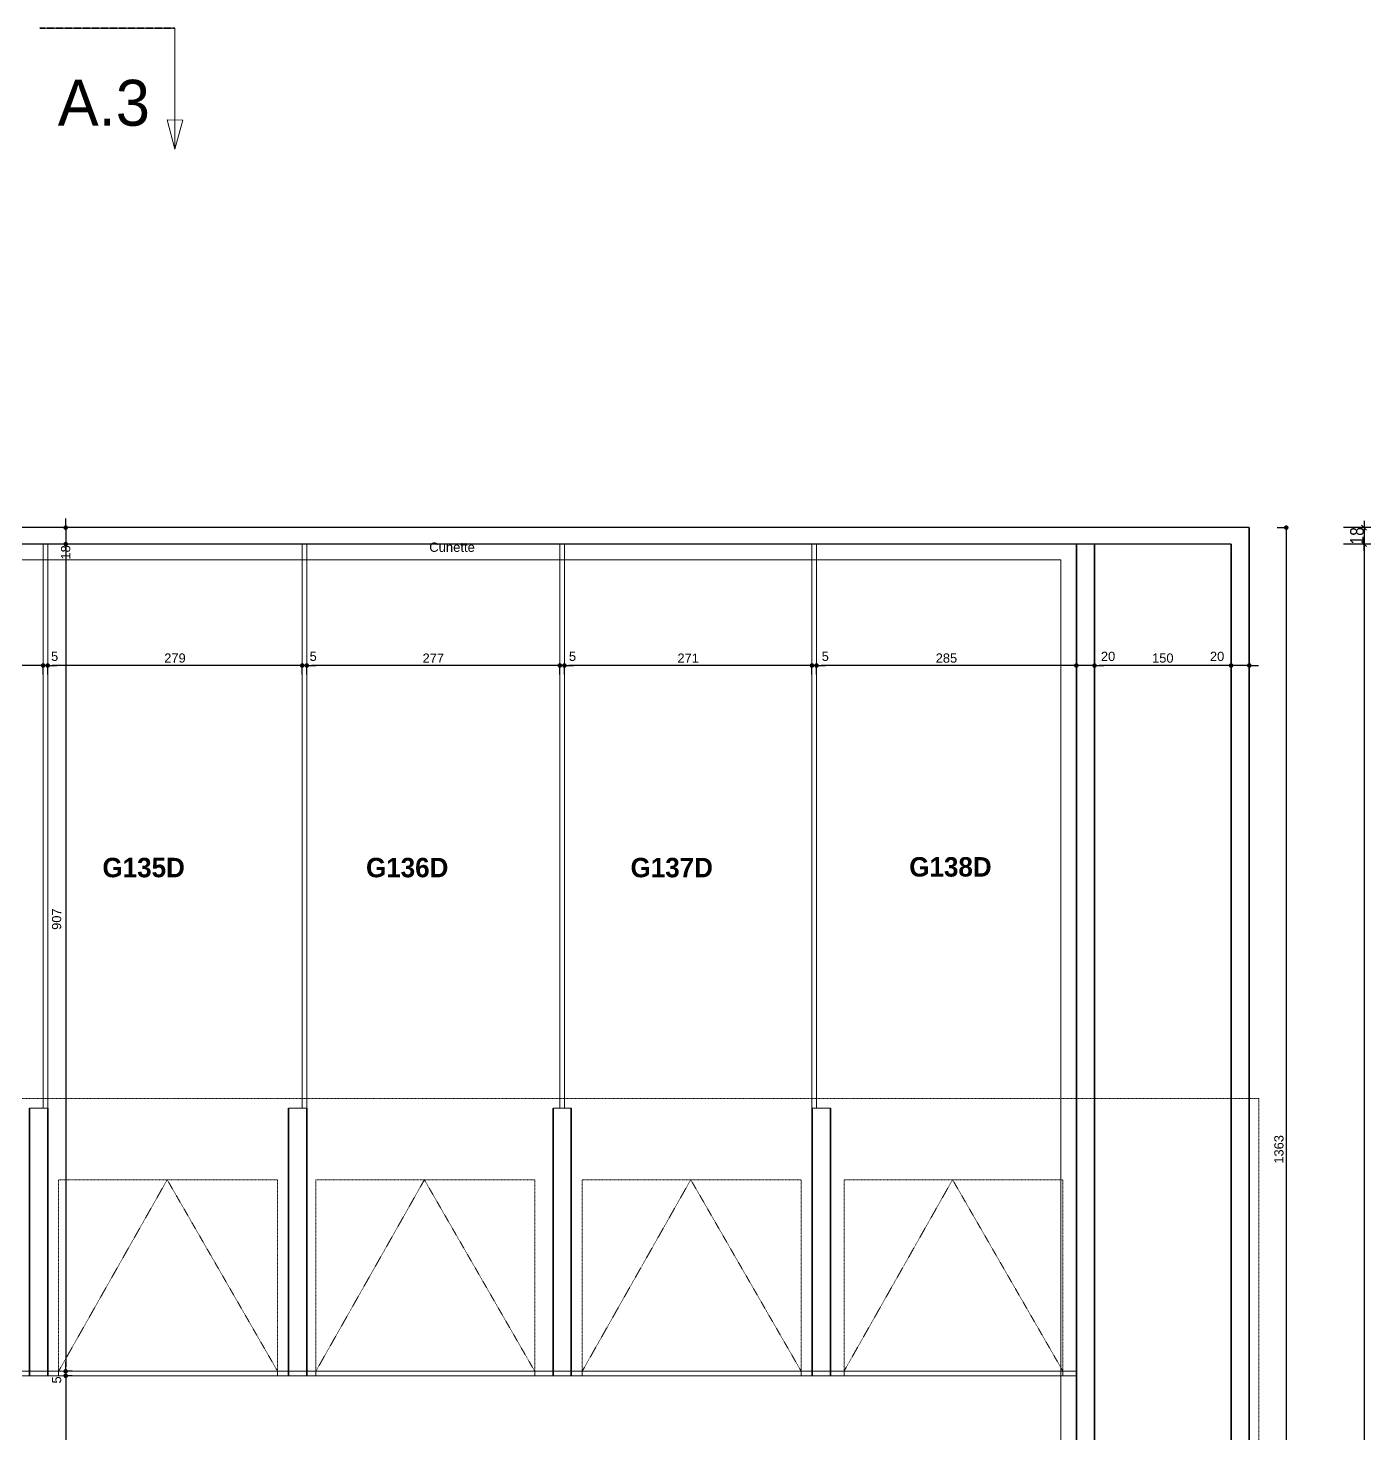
# Model space of a CAD drawing. Header units: centimetres. Extents: x 16433 to 114398, y -50094 to -12305.
# Drawn here: x 33146 to 34618, y -31991 to -30450 of the extents above; entities that cross this region are included whole.
import ezdxf

# ---------------------------------------------------------------- set-up
doc = ezdxf.new("R2010")
doc.units = ezdxf.units.CM
doc.header["$LTSCALE"] = 0.5
doc.linetypes.add('Style de ligne -1', pattern=[0.41664, 0.20828, -0.20836])
doc.linetypes.add('Style de ligne -6', pattern=[1.04164, 0.625, -0.20828, 0.06943, -0.13893])
doc.layers.get('0').update_dxf_attribs({"linetype": 'CONTINUOUS'})
doc.layers.get('DEFPOINTS').update_dxf_attribs({"linetype": 'CONTINUOUS'})
for name, color, linetype in [('01_cote_gen', 4, 'CONTINUOUS'), ('3-BAT C-Niveau -2', 7, 'CONTINUOUS'), ('AA_COTES', 2, 'CONTINUOUS')]:
    doc.layers.add(name, color=color, linetype=linetype)
doc.styles.add('Futura Std Book', font='')
doc.styles.add('Geneva (bold)', font='')
doc.styles.add('Helvetica', font='')
doc.styles.add('STYLE2', font='ARIALN.TTF')
doc.styles.get('Futura Std Book').set_extended_font_data('Futura Std Book')
doc.styles.get('Geneva (bold)').set_extended_font_data('Geneva', bold=True)
doc.styles.get('Helvetica').set_extended_font_data('Helvetica')
doc.dimstyles.new('IS', dxfattribs={"dimtxt": 10.08724, "dimasz": 5.007446, "dimexe": 2, "dimexo": 10, "dimgap": 3, "dimtad": 1, "dimdec": 1, "dimtxsty": 'Helvetica', "dimblk": 'DOT', "dimblk1": 'DOT', "dimblk2": 'DOT', "dimcen": 0, "dimdle": 10, "dimazin": 0, "dimtfac": 0.8, "dimtdec": 1, "dimtix": 1, "dimtmove": 0, "dimatfit": 0, "dimldrblk": 'VW_FILLEDARROW-1', "dimfxl": 10, "dimfxlon": 1, "dimfrac": 2, "dimtolj": 1, "dimarcsym": 0})
doc.dimstyles.new('JB50', dxfattribs={"dimscale": 0.1, "dimtxt": 150, "dimasz": 15, "dimexe": 0.1, "dimexo": 0.1, "dimgap": 0.09, "dimtad": 1, "dimdec": 1, "dimdsep": 46, "dimtxsty": 'STYLE2', "dimblk1": 'BOND_G', "dimblk2": 'BOND_D', "dimsah": 1, "dimcen": 1.5, "dimdle": 0.01, "dimse1": 1, "dimse2": 1, "dimclrd": 4, "dimclre": 2, "dimclrt": 6, "dimazin": 2, "dimtfac": 2.333333, "dimtdec": 1, "dimtix": 1, "dimtmove": 2, "dimatfit": 3, "dimldrblk": 'BOND_G', "dimfxl": 1, "dimtolj": 1, "dimtzin": 0, "dimarcsym": 0})

# ---------------------------------------------------------------- blocks, each defined once
blk = doc.blocks.new('Groupe-97-1')
at = {"color": 7, "linetype": 'Continuous', "lineweight": 5}
for p, q in [((15395.2, -49036.8), (15075.3, -47347.7)), ((14252, -49253.3), (15395.2, -49036.8))]:
    blk.add_line(p, q, dxfattribs=at)
blk = doc.blocks.new('_DOT')
at = {"color": 0, "linetype": 'ByBlock', "lineweight": -2}
blk.add_line((-0.5, 0), (-1, 0), dxfattribs=at)
at = {"color": 0, "linetype": 'ByBlock', "const_width": 0.5}
blk.add_lwpolyline([(-0.25, 0, 1), (0.25, 0, 1)], format="xyb", close=True, dxfattribs=at)
blk = doc.blocks.new('*D2447')
at = {"layer": '3-BAT C-Niveau -2', "color": 0, "linetype": 'Continuous', "lineweight": -2, "transparency": 16777216}
for p, q in [((34515, -30997.4), (34527, -30997.4)), ((34525, -31002.4), (34525, -32355.9)), ((34515, -32360.9), (34527, -32360.9))]:
    blk.add_line(p, q, dxfattribs=at)
at = {"layer": 'DEFPOINTS', "color": 0, "linetype": 'Continuous', "transparency": 16777216}
for p in [(34484.5, -30997.4), (34484.5, -32360.9), (34525, -32360.9)]:
    blk.add_point(p, dxfattribs=at)
at = {"layer": '3-BAT C-Niveau -2', "color": 0, "linetype": 'Continuous', "lineweight": -2, "transparency": 16777216, "xscale": 5.007446289062499, "yscale": 5.007446289062499, "zscale": 5.007446289062499}
for p, rotation in [((34525, -30997.4), 90), ((34525, -32360.9), 270)]:
    blk.add_blockref('_DOT', p, dxfattribs=dict(at, rotation=rotation))
at = {"layer": '3-BAT C-Niveau -2', "color": 0, "linetype": 'Continuous', "lineweight": 5, "transparency": 16777216, "insert": (34517, -31679.2), "char_height": 10.09, "attachment_point": 5, "rotation": 90, "style": 'Helvetica'}
blk.add_mtext('\\A1;1363', dxfattribs=at)
blk = doc.blocks.new('VW_FILLEDARROW-1')
at = {"color": 0, "linetype": 'Continuous', "lineweight": 5, "flags": 128}
blk.add_lwpolyline([(-2, 0.54), (0, 0), (-2, -0.54)], close=True, dxfattribs=at)
blk = doc.blocks.new('Groupe-162-1')
at = {"color": 7, "linetype": 'Style de ligne -6', "lineweight": 35}
blk.add_line((15787.2, -47973.7), (15759.7, -47828.3), dxfattribs=at)
at = {"color": 7, "linetype": 'Continuous', "lineweight": 5}
blk.add_line((15787.2, -47973.7), (15657, -47998.4), dxfattribs=at)
at = {"color": 7, "linetype": 'Continuous', "lineweight": 13, "flags": 128}
blk.add_lwpolyline([(15689.7, -48001.2), (15657, -47998.4), (15686.8, -47984.5)], close=True, dxfattribs=at)
at = {"color": 7, "insert": (15707.7, -47858.3), "char_height": 50.344, "width": 105.902, "attachment_point": 1, "rotation": 280.7192, "line_spacing_factor": 0.962448, "style": 'Futura Std Book'}
blk.add_mtext('\\pt32.91,68.066,102.1,136.13;A.3', dxfattribs=at)
blk = doc.blocks.new('*D2203')
at = {"layer": '3-BAT C-Niveau -2', "color": 0, "linetype": 'Continuous', "lineweight": -2, "transparency": 16777216}
for p, q in [((32877.1, -31158.6), (32877.1, -31146.6)), ((33157.3, -31148.6), (32882.1, -31148.6)), ((33162.3, -31158.6), (33162.3, -31146.6))]:
    blk.add_line(p, q, dxfattribs=at)
at = {"layer": 'DEFPOINTS', "color": 0, "linetype": 'Continuous', "transparency": 16777216}
for p in [(32877.1, -31148.6), (33162.3, -31210.2), (32877.1, -31254.3)]:
    blk.add_point(p, dxfattribs=at)
at = {"layer": '3-BAT C-Niveau -2', "color": 0, "linetype": 'Continuous', "lineweight": -2, "transparency": 16777216, "xscale": 5.007446289062499, "yscale": 5.007446289062499, "zscale": 5.007446289062499, "rotation": 180}
blk.add_blockref('_DOT', (32877.1, -31148.6), dxfattribs=at)
at = {"layer": '3-BAT C-Niveau -2', "color": 0, "linetype": 'Continuous', "lineweight": -2, "transparency": 16777216, "xscale": 5.007446289062499, "yscale": 5.007446289062499, "zscale": 5.007446289062499}
blk.add_blockref('_DOT', (33162.3, -31148.6), dxfattribs=at)
at = {"layer": '3-BAT C-Niveau -2', "color": 0, "linetype": 'Continuous', "lineweight": 5, "transparency": 16777216, "insert": (33019.7, -31140.5), "char_height": 10.09, "attachment_point": 5, "style": 'Helvetica'}
blk.add_mtext('\\A1;285', dxfattribs=at)
blk = doc.blocks.new('*D2204')
at = {"layer": '3-BAT C-Niveau -2', "color": 0, "linetype": 'Continuous', "lineweight": -2, "transparency": 16777216}
for p, q in [((33157.3, -31148.6), (33152.3, -31148.6)), ((33162.3, -31158.6), (33162.3, -31146.6)), ((33167.3, -31148.6), (33162.3, -31148.6)), ((33167.3, -31158.6), (33167.3, -31146.6)), ((33172.3, -31148.6), (33177.3, -31148.6))]:
    blk.add_line(p, q, dxfattribs=at)
at = {"layer": 'DEFPOINTS', "color": 0, "linetype": 'Continuous', "transparency": 16777216}
for p in [(33162.3, -31148.6), (33162.3, -31210.2), (33167.3, -31223)]:
    blk.add_point(p, dxfattribs=at)
at = {"layer": '3-BAT C-Niveau -2', "color": 0, "linetype": 'Continuous', "lineweight": -2, "transparency": 16777216, "xscale": 5.007446289062499, "yscale": 5.007446289062499, "zscale": 5.007446289062499}
blk.add_blockref('_DOT', (33162.3, -31148.6), dxfattribs=at)
at = {"layer": '3-BAT C-Niveau -2', "color": 0, "linetype": 'Continuous', "lineweight": -2, "transparency": 16777216, "xscale": 5.007446289062499, "yscale": 5.007446289062499, "zscale": 5.007446289062499, "rotation": 180}
blk.add_blockref('_DOT', (33167.3, -31148.6), dxfattribs=at)
at = {"layer": '3-BAT C-Niveau -2', "color": 0, "linetype": 'Continuous', "lineweight": 5, "transparency": 16777216, "insert": (33174.9, -31138.6), "char_height": 10.09, "attachment_point": 5, "style": 'Helvetica'}
blk.add_mtext('\\A1;5', dxfattribs=at)
blk = doc.blocks.new('*D2205')
at = {"layer": '3-BAT C-Niveau -2', "color": 0, "linetype": 'Continuous', "lineweight": -2, "transparency": 16777216}
for p, q in [((33167.3, -31158.6), (33167.3, -31146.6)), ((33441.3, -31148.6), (33172.3, -31148.6)), ((33446.3, -31158.6), (33446.3, -31146.6))]:
    blk.add_line(p, q, dxfattribs=at)
at = {"layer": 'DEFPOINTS', "color": 0, "linetype": 'Continuous', "transparency": 16777216}
for p in [(33167.3, -31148.6), (33167.3, -31223), (33446.3, -31230.9)]:
    blk.add_point(p, dxfattribs=at)
at = {"layer": '3-BAT C-Niveau -2', "color": 0, "linetype": 'Continuous', "lineweight": -2, "transparency": 16777216, "xscale": 5.007446289062499, "yscale": 5.007446289062499, "zscale": 5.007446289062499, "rotation": 180}
blk.add_blockref('_DOT', (33167.3, -31148.6), dxfattribs=at)
at = {"layer": '3-BAT C-Niveau -2', "color": 0, "linetype": 'Continuous', "lineweight": -2, "transparency": 16777216, "xscale": 5.007446289062499, "yscale": 5.007446289062499, "zscale": 5.007446289062499}
blk.add_blockref('_DOT', (33446.3, -31148.6), dxfattribs=at)
at = {"layer": '3-BAT C-Niveau -2', "color": 0, "linetype": 'Continuous', "lineweight": 5, "transparency": 16777216, "insert": (33306.8, -31140.5), "char_height": 10.09, "attachment_point": 5, "style": 'Helvetica'}
blk.add_mtext('\\A1;279', dxfattribs=at)
blk = doc.blocks.new('*D2206')
at = {"layer": '3-BAT C-Niveau -2', "color": 0, "linetype": 'Continuous', "lineweight": -2, "transparency": 16777216}
for p, q in [((33441.3, -31148.6), (33436.3, -31148.6)), ((33446.3, -31158.6), (33446.3, -31146.6)), ((33451.3, -31148.6), (33446.3, -31148.6)), ((33451.3, -31158.6), (33451.3, -31146.6)), ((33456.3, -31148.6), (33461.3, -31148.6))]:
    blk.add_line(p, q, dxfattribs=at)
at = {"layer": 'DEFPOINTS', "color": 0, "linetype": 'Continuous', "transparency": 16777216}
for p in [(33446.3, -31148.6), (33446.3, -31230.9), (33451.3, -31242.2)]:
    blk.add_point(p, dxfattribs=at)
at = {"layer": '3-BAT C-Niveau -2', "color": 0, "linetype": 'Continuous', "lineweight": -2, "transparency": 16777216, "xscale": 5.007446289062499, "yscale": 5.007446289062499, "zscale": 5.007446289062499}
blk.add_blockref('_DOT', (33446.3, -31148.6), dxfattribs=at)
at = {"layer": '3-BAT C-Niveau -2', "color": 0, "linetype": 'Continuous', "lineweight": -2, "transparency": 16777216, "xscale": 5.007446289062499, "yscale": 5.007446289062499, "zscale": 5.007446289062499, "rotation": 180}
blk.add_blockref('_DOT', (33451.3, -31148.6), dxfattribs=at)
at = {"layer": '3-BAT C-Niveau -2', "color": 0, "linetype": 'Continuous', "lineweight": 5, "transparency": 16777216, "insert": (33458.3, -31138.6), "char_height": 10.09, "attachment_point": 5, "style": 'Helvetica'}
blk.add_mtext('\\A1;5', dxfattribs=at)
blk = doc.blocks.new('*D2207')
at = {"layer": '3-BAT C-Niveau -2', "color": 0, "linetype": 'Continuous', "lineweight": -2, "transparency": 16777216}
for p, q in [((33451.3, -31158.6), (33451.3, -31146.6)), ((33723.7, -31148.6), (33456.3, -31148.6)), ((33728.7, -31158.6), (33728.7, -31146.6))]:
    blk.add_line(p, q, dxfattribs=at)
at = {"layer": 'DEFPOINTS', "color": 0, "linetype": 'Continuous', "transparency": 16777216}
for p in [(33451.3, -31148.6), (33728.7, -31215.5), (33451.3, -31242.2)]:
    blk.add_point(p, dxfattribs=at)
at = {"layer": '3-BAT C-Niveau -2', "color": 0, "linetype": 'Continuous', "lineweight": -2, "transparency": 16777216, "xscale": 5.007446289062499, "yscale": 5.007446289062499, "zscale": 5.007446289062499, "rotation": 180}
blk.add_blockref('_DOT', (33451.3, -31148.6), dxfattribs=at)
at = {"layer": '3-BAT C-Niveau -2', "color": 0, "linetype": 'Continuous', "lineweight": -2, "transparency": 16777216, "xscale": 5.007446289062499, "yscale": 5.007446289062499, "zscale": 5.007446289062499}
blk.add_blockref('_DOT', (33728.7, -31148.6), dxfattribs=at)
at = {"layer": '3-BAT C-Niveau -2', "color": 0, "linetype": 'Continuous', "lineweight": 5, "transparency": 16777216, "insert": (33590, -31140.5), "char_height": 10.09, "attachment_point": 5, "style": 'Helvetica'}
blk.add_mtext('\\A1;277', dxfattribs=at)
blk = doc.blocks.new('*D2208')
at = {"layer": '3-BAT C-Niveau -2', "color": 0, "linetype": 'Continuous', "lineweight": -2, "transparency": 16777216}
for p, q in [((33723.7, -31148.6), (33718.7, -31148.6)), ((33728.7, -31158.6), (33728.7, -31146.6)), ((33733.7, -31148.6), (33728.7, -31148.6)), ((33733.7, -31158.6), (33733.7, -31146.6)), ((33738.7, -31148.6), (33743.7, -31148.6))]:
    blk.add_line(p, q, dxfattribs=at)
at = {"layer": 'DEFPOINTS', "color": 0, "linetype": 'Continuous', "transparency": 16777216}
for p in [(33728.7, -31148.6), (33728.7, -31215.5), (33733.7, -31242.2)]:
    blk.add_point(p, dxfattribs=at)
at = {"layer": '3-BAT C-Niveau -2', "color": 0, "linetype": 'Continuous', "lineweight": -2, "transparency": 16777216, "xscale": 5.007446289062499, "yscale": 5.007446289062499, "zscale": 5.007446289062499}
blk.add_blockref('_DOT', (33728.7, -31148.6), dxfattribs=at)
at = {"layer": '3-BAT C-Niveau -2', "color": 0, "linetype": 'Continuous', "lineweight": -2, "transparency": 16777216, "xscale": 5.007446289062499, "yscale": 5.007446289062499, "zscale": 5.007446289062499, "rotation": 180}
blk.add_blockref('_DOT', (33733.7, -31148.6), dxfattribs=at)
at = {"layer": '3-BAT C-Niveau -2', "color": 0, "linetype": 'Continuous', "lineweight": 5, "transparency": 16777216, "insert": (33742.6, -31138.6), "char_height": 10.09, "attachment_point": 5, "style": 'Helvetica'}
blk.add_mtext('\\A1;5', dxfattribs=at)
blk = doc.blocks.new('*D2209')
at = {"layer": '3-BAT C-Niveau -2', "color": 0, "linetype": 'Continuous', "lineweight": -2, "transparency": 16777216}
for p, q in [((33733.7, -31158.6), (33733.7, -31146.6)), ((34000.1, -31148.6), (33738.7, -31148.6)), ((34005.1, -31158.6), (34005.1, -31146.6))]:
    blk.add_line(p, q, dxfattribs=at)
at = {"layer": 'DEFPOINTS', "color": 0, "linetype": 'Continuous', "transparency": 16777216}
for p in [(33733.7, -31148.6), (34005.1, -31220.6), (33733.7, -31242.2)]:
    blk.add_point(p, dxfattribs=at)
at = {"layer": '3-BAT C-Niveau -2', "color": 0, "linetype": 'Continuous', "lineweight": -2, "transparency": 16777216, "xscale": 5.007446289062499, "yscale": 5.007446289062499, "zscale": 5.007446289062499, "rotation": 180}
blk.add_blockref('_DOT', (33733.7, -31148.6), dxfattribs=at)
at = {"layer": '3-BAT C-Niveau -2', "color": 0, "linetype": 'Continuous', "lineweight": -2, "transparency": 16777216, "xscale": 5.007446289062499, "yscale": 5.007446289062499, "zscale": 5.007446289062499}
blk.add_blockref('_DOT', (34005.1, -31148.6), dxfattribs=at)
at = {"layer": '3-BAT C-Niveau -2', "color": 0, "linetype": 'Continuous', "lineweight": 5, "transparency": 16777216, "insert": (33869.4, -31140.5), "char_height": 10.09, "attachment_point": 5, "style": 'Helvetica'}
blk.add_mtext('\\A1;271', dxfattribs=at)
blk = doc.blocks.new('*D2210')
at = {"layer": '3-BAT C-Niveau -2', "color": 0, "linetype": 'Continuous', "lineweight": -2, "transparency": 16777216}
for p, q in [((34000.1, -31148.6), (33995.1, -31148.6)), ((34005.1, -31158.6), (34005.1, -31146.6)), ((34010.1, -31148.6), (34005.1, -31148.6)), ((34010.1, -31158.6), (34010.1, -31146.6)), ((34015.1, -31148.6), (34020.1, -31148.6))]:
    blk.add_line(p, q, dxfattribs=at)
at = {"layer": 'DEFPOINTS', "color": 0, "linetype": 'Continuous', "transparency": 16777216}
for p in [(34005.1, -31148.6), (34005.1, -31220.6), (34010.1, -31220.6)]:
    blk.add_point(p, dxfattribs=at)
at = {"layer": '3-BAT C-Niveau -2', "color": 0, "linetype": 'Continuous', "lineweight": -2, "transparency": 16777216, "xscale": 5.007446289062499, "yscale": 5.007446289062499, "zscale": 5.007446289062499}
blk.add_blockref('_DOT', (34005.1, -31148.6), dxfattribs=at)
at = {"layer": '3-BAT C-Niveau -2', "color": 0, "linetype": 'Continuous', "lineweight": -2, "transparency": 16777216, "xscale": 5.007446289062499, "yscale": 5.007446289062499, "zscale": 5.007446289062499, "rotation": 180}
blk.add_blockref('_DOT', (34010.1, -31148.6), dxfattribs=at)
at = {"layer": '3-BAT C-Niveau -2', "color": 0, "linetype": 'Continuous', "lineweight": 5, "transparency": 16777216, "insert": (34019.7, -31138.6), "char_height": 10.09, "attachment_point": 5, "style": 'Helvetica'}
blk.add_mtext('\\A1;5', dxfattribs=at)
blk = doc.blocks.new('*D2211')
at = {"layer": '3-BAT C-Niveau -2', "color": 0, "linetype": 'Continuous', "lineweight": -2, "transparency": 16777216}
for p, q in [((34010.1, -31158.6), (34010.1, -31146.6)), ((34289.9, -31148.6), (34015.1, -31148.6)), ((34294.9, -31158.6), (34294.9, -31146.6))]:
    blk.add_line(p, q, dxfattribs=at)
at = {"layer": 'DEFPOINTS', "color": 0, "linetype": 'Continuous', "transparency": 16777216}
for p in [(34010.1, -31148.6), (34294.9, -31211.6), (34010.1, -31220.6)]:
    blk.add_point(p, dxfattribs=at)
at = {"layer": '3-BAT C-Niveau -2', "color": 0, "linetype": 'Continuous', "lineweight": -2, "transparency": 16777216, "xscale": 5.007446289062499, "yscale": 5.007446289062499, "zscale": 5.007446289062499, "rotation": 180}
blk.add_blockref('_DOT', (34010.1, -31148.6), dxfattribs=at)
at = {"layer": '3-BAT C-Niveau -2', "color": 0, "linetype": 'Continuous', "lineweight": -2, "transparency": 16777216, "xscale": 5.007446289062499, "yscale": 5.007446289062499, "zscale": 5.007446289062499}
blk.add_blockref('_DOT', (34294.9, -31148.6), dxfattribs=at)
at = {"layer": '3-BAT C-Niveau -2', "color": 0, "linetype": 'Continuous', "lineweight": 5, "transparency": 16777216, "insert": (34152.5, -31140.5), "char_height": 10.09, "attachment_point": 5, "style": 'Helvetica'}
blk.add_mtext('\\A1;285', dxfattribs=at)
blk = doc.blocks.new('*D2212')
at = {"layer": '3-BAT C-Niveau -2', "color": 0, "linetype": 'Continuous', "lineweight": -2, "transparency": 16777216}
for p, q in [((34289.9, -31148.6), (34284.9, -31148.6)), ((34294.9, -31158.6), (34294.9, -31146.6)), ((34314.9, -31148.6), (34294.9, -31148.6)), ((34314.9, -31158.6), (34314.9, -31146.6)), ((34319.9, -31148.6), (34324.9, -31148.6))]:
    blk.add_line(p, q, dxfattribs=at)
at = {"layer": 'DEFPOINTS', "color": 0, "linetype": 'Continuous', "transparency": 16777216}
for p in [(34294.9, -31148.6), (34294.9, -31211.6), (34314.9, -31211.6)]:
    blk.add_point(p, dxfattribs=at)
at = {"layer": '3-BAT C-Niveau -2', "color": 0, "linetype": 'Continuous', "lineweight": -2, "transparency": 16777216, "xscale": 5.007446289062499, "yscale": 5.007446289062499, "zscale": 5.007446289062499}
blk.add_blockref('_DOT', (34294.9, -31148.6), dxfattribs=at)
at = {"layer": '3-BAT C-Niveau -2', "color": 0, "linetype": 'Continuous', "lineweight": -2, "transparency": 16777216, "xscale": 5.007446289062499, "yscale": 5.007446289062499, "zscale": 5.007446289062499, "rotation": 180}
blk.add_blockref('_DOT', (34314.9, -31148.6), dxfattribs=at)
at = {"layer": '3-BAT C-Niveau -2', "color": 0, "linetype": 'Continuous', "lineweight": 5, "transparency": 16777216, "insert": (34329.7, -31138.6), "char_height": 10.09, "attachment_point": 5, "style": 'Helvetica'}
blk.add_mtext('\\A1;20', dxfattribs=at)
blk = doc.blocks.new('*D2213')
at = {"layer": '3-BAT C-Niveau -2', "color": 0, "linetype": 'Continuous', "lineweight": -2, "transparency": 16777216}
for p, q in [((34314.9, -31158.6), (34314.9, -31146.6)), ((34459.5, -31148.6), (34319.9, -31148.6)), ((34464.5, -31158.6), (34464.5, -31146.6))]:
    blk.add_line(p, q, dxfattribs=at)
at = {"layer": 'DEFPOINTS', "color": 0, "linetype": 'Continuous', "transparency": 16777216}
for p in [(34314.9, -31148.6), (34314.9, -31211.6), (34464.5, -31224.6)]:
    blk.add_point(p, dxfattribs=at)
at = {"layer": '3-BAT C-Niveau -2', "color": 0, "linetype": 'Continuous', "lineweight": -2, "transparency": 16777216, "xscale": 5.007446289062499, "yscale": 5.007446289062499, "zscale": 5.007446289062499, "rotation": 180}
blk.add_blockref('_DOT', (34314.9, -31148.6), dxfattribs=at)
at = {"layer": '3-BAT C-Niveau -2', "color": 0, "linetype": 'Continuous', "lineweight": -2, "transparency": 16777216, "xscale": 5.007446289062499, "yscale": 5.007446289062499, "zscale": 5.007446289062499}
blk.add_blockref('_DOT', (34464.5, -31148.6), dxfattribs=at)
at = {"layer": '3-BAT C-Niveau -2', "color": 0, "linetype": 'Continuous', "lineweight": 5, "transparency": 16777216, "insert": (34389.7, -31140.5), "char_height": 10.09, "attachment_point": 5, "style": 'Helvetica'}
blk.add_mtext('\\A1;150', dxfattribs=at)
blk = doc.blocks.new('*D2214')
at = {"layer": '3-BAT C-Niveau -2', "color": 0, "linetype": 'Continuous', "lineweight": -2, "transparency": 16777216}
for p, q in [((34459.5, -31148.6), (34454.5, -31148.6)), ((34464.5, -31158.6), (34464.5, -31146.6)), ((34484.5, -31148.6), (34464.5, -31148.6)), ((34484.5, -31158.6), (34484.5, -31146.6)), ((34489.5, -31148.6), (34494.5, -31148.6))]:
    blk.add_line(p, q, dxfattribs=at)
at = {"layer": 'DEFPOINTS', "color": 0, "linetype": 'Continuous', "transparency": 16777216}
for p in [(34464.5, -31148.6), (34464.5, -31224.6), (34484.5, -31224.6)]:
    blk.add_point(p, dxfattribs=at)
at = {"layer": '3-BAT C-Niveau -2', "color": 0, "linetype": 'Continuous', "lineweight": -2, "transparency": 16777216, "xscale": 5.007446289062499, "yscale": 5.007446289062499, "zscale": 5.007446289062499}
blk.add_blockref('_DOT', (34464.5, -31148.6), dxfattribs=at)
at = {"layer": '3-BAT C-Niveau -2', "color": 0, "linetype": 'Continuous', "lineweight": -2, "transparency": 16777216, "xscale": 5.007446289062499, "yscale": 5.007446289062499, "zscale": 5.007446289062499, "rotation": 180}
blk.add_blockref('_DOT', (34484.5, -31148.6), dxfattribs=at)
at = {"layer": '3-BAT C-Niveau -2', "color": 0, "linetype": 'Continuous', "lineweight": 5, "transparency": 16777216, "insert": (34449.2, -31138.6), "char_height": 10.09, "attachment_point": 5, "style": 'Helvetica'}
blk.add_mtext('\\A1;20', dxfattribs=at)
blk = doc.blocks.new('PORTE DE GARAGE')
at = {"color": 7, "linetype": 'Style de ligne -1', "lineweight": 5}
for p in [(0, 5), (240, 5)]:
    blk.add_line(p, (121, 215), dxfattribs=at)
at = {"color": 7, "linetype": 'Style de ligne -1', "lineweight": 5, "flags": 128}
blk.add_lwpolyline([(0, 215), (240, 215), (240, 5), (0, 5)], close=True, dxfattribs=at)
at = {"color": 7, "linetype": 'Continuous', "lineweight": 13, "flags": 128}
blk.add_lwpolyline([(0, 5), (240, 5), (240, 0), (0, 0)], close=True, dxfattribs=at)
blk = doc.blocks.new('*D2261')
at = {"layer": '3-BAT C-Niveau -2', "color": 0, "linetype": 'Continuous', "lineweight": -2, "transparency": 16777216}
for p, q in [((33194.2, -31927.5), (33185, -31927.5)), ((33187, -31932.5), (33187, -32512.4)), ((33187, -32517.4), (33185, -32517.4))]:
    blk.add_line(p, q, dxfattribs=at)
at = {"layer": 'DEFPOINTS', "color": 0, "linetype": 'Continuous', "transparency": 16777216}
for p in [(33204.2, -31927.5), (33187, -32517.4), (33188.5, -32517.4)]:
    blk.add_point(p, dxfattribs=at)
at = {"layer": '3-BAT C-Niveau -2', "color": 0, "linetype": 'Continuous', "lineweight": -2, "transparency": 16777216, "xscale": 5.007446289062499, "yscale": 5.007446289062499, "zscale": 5.007446289062499}
for p, rotation in [((33187, -31927.5), 90), ((33187, -32517.4), 270)]:
    blk.add_blockref('_DOT', p, dxfattribs=dict(at, rotation=rotation))
at = {"layer": '3-BAT C-Niveau -2', "color": 0, "linetype": 'Continuous', "lineweight": 5, "transparency": 16777216, "insert": (33177.1, -32269.7), "char_height": 10.09, "attachment_point": 5, "rotation": 90, "style": 'Helvetica'}
blk.add_mtext('\\A1;590', dxfattribs=at)
blk = doc.blocks.new('*D2262')
at = {"layer": '3-BAT C-Niveau -2', "color": 0, "linetype": 'Continuous', "lineweight": -2, "transparency": 16777216}
for p, q in [((33194.2, -31922.5), (33185, -31922.5)), ((33187, -31917.5), (33187, -31912.5)), ((33187, -31922.5), (33187, -31927.5)), ((33194.2, -31927.5), (33185, -31927.5)), ((33187, -31932.5), (33187, -31937.5))]:
    blk.add_line(p, q, dxfattribs=at)
at = {"layer": 'DEFPOINTS', "color": 0, "linetype": 'Continuous', "transparency": 16777216}
for p in [(33204.2, -31922.5), (33187, -31927.5), (33204.2, -31927.5)]:
    blk.add_point(p, dxfattribs=at)
at = {"layer": '3-BAT C-Niveau -2', "color": 0, "linetype": 'Continuous', "lineweight": -2, "transparency": 16777216, "xscale": 5.007446289062499, "yscale": 5.007446289062499, "zscale": 5.007446289062499}
for p, rotation in [((33187, -31922.5), 270), ((33187, -31927.5), 90)]:
    blk.add_blockref('_DOT', p, dxfattribs=dict(at, rotation=rotation))
at = {"layer": '3-BAT C-Niveau -2', "color": 0, "linetype": 'Continuous', "lineweight": 5, "transparency": 16777216, "insert": (33177.1, -31932), "char_height": 10.09, "attachment_point": 5, "rotation": 90, "style": 'Helvetica'}
blk.add_mtext('\\A1;5', dxfattribs=at)
blk = doc.blocks.new('*D2263')
at = {"layer": '3-BAT C-Niveau -2', "color": 0, "linetype": 'Continuous', "lineweight": -2, "transparency": 16777216}
for p, q in [((33187, -31015.5), (33189, -31015.5)), ((33187, -31020.5), (33187, -31917.5)), ((33194.2, -31922.5), (33185, -31922.5))]:
    blk.add_line(p, q, dxfattribs=at)
at = {"layer": 'DEFPOINTS', "color": 0, "linetype": 'Continuous', "transparency": 16777216}
for p in [(33187, -31015.5), (33187, -31922.5), (33204.2, -31922.5)]:
    blk.add_point(p, dxfattribs=at)
at = {"layer": '3-BAT C-Niveau -2', "color": 0, "linetype": 'Continuous', "lineweight": -2, "transparency": 16777216, "xscale": 5.007446289062499, "yscale": 5.007446289062499, "zscale": 5.007446289062499}
for p, rotation in [((33187, -31015.5), 90), ((33187, -31922.5), 270)]:
    blk.add_blockref('_DOT', p, dxfattribs=dict(at, rotation=rotation))
at = {"layer": '3-BAT C-Niveau -2', "color": 0, "linetype": 'Continuous', "lineweight": 5, "transparency": 16777216, "insert": (33177.1, -31426.7), "char_height": 10.09, "attachment_point": 5, "rotation": 90, "style": 'Helvetica'}
blk.add_mtext('\\A1;907', dxfattribs=at)
blk = doc.blocks.new('*D2264')
at = {"layer": '3-BAT C-Niveau -2', "color": 0, "linetype": 'Continuous', "lineweight": -2, "transparency": 16777216}
for p, q in [((33187, -30997.4), (33185, -30997.4)), ((33187, -30992.4), (33187, -30987.4)), ((33187, -30997.4), (33187, -31015.5)), ((33187, -31015.5), (33185, -31015.5)), ((33187, -31020.5), (33187, -31025.5))]:
    blk.add_line(p, q, dxfattribs=at)
at = {"layer": 'DEFPOINTS', "color": 0, "linetype": 'Continuous', "transparency": 16777216}
for p in [(33187, -30997.4), (33187, -31015.5), (33187, -31015.5)]:
    blk.add_point(p, dxfattribs=at)
at = {"layer": '3-BAT C-Niveau -2', "color": 0, "linetype": 'Continuous', "lineweight": -2, "transparency": 16777216, "xscale": 5.007446289062499, "yscale": 5.007446289062499, "zscale": 5.007446289062499}
for p, rotation in [((33187, -30997.4), 270), ((33187, -31015.5), 90)]:
    blk.add_blockref('_DOT', p, dxfattribs=dict(at, rotation=rotation))
at = {"layer": '3-BAT C-Niveau -2', "color": 0, "linetype": 'Continuous', "lineweight": 5, "transparency": 16777216, "insert": (33187, -31024.6), "char_height": 10.09, "attachment_point": 5, "rotation": 90, "style": 'Helvetica'}
blk.add_mtext('\\A1;18', dxfattribs=at)
blk = doc.blocks.new('BOND_G')
at = {"layer": 'AA_COTES', "color": 0}
for p, q in [((0, -5), (0, 15)), ((5, 0), (-5, 0)), ((1.8, 1.8), (-1.8, -1.8))]:
    blk.add_line(p, q, dxfattribs=at)
blk = doc.blocks.new('BOND_D')
at = {"layer": 'AA_COTES', "color": 0}
for p, q in [((5, 0), (-5, 0)), ((-1.8, -1.8), (1.8, 1.8)), ((0, 5), (0, -15))]:
    blk.add_line(p, q, dxfattribs=at)
blk = doc.blocks.new('*D2996')
at = {"layer": '01_cote_gen', "color": 4, "lineweight": -2, "transparency": 16777216}
blk.add_line((34610.3, -31016.9), (34610.3, -33191.9), dxfattribs=at)
at = {"layer": 'DEFPOINTS', "color": 0}
for p in [(34152.2, -31015.4), (34205.8, -33193.4), (34610.3, -33193.4)]:
    blk.add_point(p, dxfattribs=at)
at = {"layer": '01_cote_gen', "color": 4, "lineweight": -2, "transparency": 16777216, "xscale": 1.5, "yscale": 1.5, "zscale": 1.5}
for name, p, rotation in [('BOND_G', (34610.3, -31015.4), 90), ('BOND_D', (34610.3, -33193.4), 270)]:
    blk.add_blockref(name, p, dxfattribs=dict(at, rotation=rotation))
at = {"layer": '01_cote_gen', "color": 6, "transparency": 16777216, "insert": (34602.6, -32104.4), "char_height": 15, "attachment_point": 5, "rotation": 90, "style": 'STYLE2'}
blk.add_mtext('\\A1;2178', dxfattribs=at)
blk = doc.blocks.new('*D2997')
at = {"layer": '01_cote_gen', "color": 4, "lineweight": -2, "transparency": 16777216}
blk.add_line((34610.3, -30998.9), (34610.3, -31013.9), dxfattribs=at)
at = {"layer": 'DEFPOINTS', "color": 0}
for p in [(34248.8, -30997.4), (34248.8, -31015.4), (34610.3, -31015.4)]:
    blk.add_point(p, dxfattribs=at)
at = {"layer": '01_cote_gen', "color": 4, "lineweight": -2, "transparency": 16777216, "xscale": 1.5, "yscale": 1.5, "zscale": 1.5}
for name, p, rotation in [('BOND_G', (34610.3, -30997.4), 90), ('BOND_D', (34610.3, -31015.4), 270)]:
    blk.add_blockref(name, p, dxfattribs=dict(at, rotation=rotation))
at = {"layer": '01_cote_gen', "color": 6, "transparency": 16777216, "insert": (34602.6, -31006.4), "char_height": 15, "attachment_point": 5, "rotation": 90, "style": 'STYLE2'}
blk.add_mtext('\\A1;18', dxfattribs=at)

msp = doc.modelspace()

# ---------------------------------------------------------------- linework, layer by layer
at = {"layer": '3-BAT C-Niveau -2', "color": 7, "linetype": 'Continuous', "lineweight": 25}
for p, q in [((34484.532, -30997.435), (30160.821, -30997.435)), ((34484.532, -30997.435), (32661.279, -30997.435)), ((34464.532, -31015.435), (30180.821, -31015.435)), ((34294.926, -31015.435), (31946.925, -31015.435)), ((34464.532, -31015.435), (34314.926, -31015.435))]:
    msp.add_line(p, q, dxfattribs=at)
at = {"layer": '3-BAT C-Niveau -2', "color": 7, "linetype": 'Continuous', "lineweight": 35}
for p, q in [((34484.532, -32363.155), (34484.532, -30997.435)), ((34294.926, -32343.155), (34294.926, -31015.435)), ((34314.926, -32343.155), (34314.926, -31015.435)), ((34464.532, -32343.155), (34464.532, -31015.435)), ((33147.28, -31927.57), (33147.28, -31633.966)), ((33167.28, -31927.57), (33167.28, -31633.966)), ((33431.28, -31927.376), (33431.28, -31633.839)), ((33451.28, -31927.376), (33451.28, -31633.839)), ((33721.234, -31927.467), (33721.234, -31633.996)), ((33741.234, -31927.467), (33741.234, -31633.996)), ((34005.234, -31927.57), (34005.234, -31634.165)), ((34025.234, -31927.57), (34025.234, -31634.165))]:
    msp.add_line(p, q, dxfattribs=at)
at = {"layer": '3-BAT C-Niveau -2', "color": 7, "linetype": 'Continuous', "lineweight": 5}
for p, q in [((34484.532, -32363.155), (34484.532, -30997.435)), ((33167.28, -31015.455), (33162.28, -31015.455)), ((33162.28, -31633.966), (33162.28, -31015.455)), ((33167.28, -31633.966), (33167.28, -31015.455)), ((33451.28, -31015.455), (33446.28, -31015.455)), ((33446.28, -31633.839), (33446.28, -31015.455)), ((33451.28, -31633.839), (33451.28, -31015.455)), ((33733.734, -31015.455), (33728.734, -31015.455)), ((33728.734, -31633.996), (33728.734, -31015.455)), ((33733.734, -31633.996), (33733.734, -31015.455)), ((34010.069, -31015.521), (34005.069, -31015.521)), ((34005.069, -31634.062), (34005.069, -31015.521)), ((34010.069, -31634.062), (34010.069, -31015.521)), ((34294.926, -32343.155), (34294.926, -31015.435)), ((34314.926, -32343.155), (34314.926, -31015.435)), ((34464.532, -32343.155), (34464.532, -31015.435)), ((33167.28, -31633.966), (33147.28, -31633.966)), ((33147.28, -31927.57), (33147.28, -31633.966)), ((33167.28, -31633.966), (33162.28, -31633.966)), ((33167.28, -31927.57), (33167.28, -31633.966)), ((33451.28, -31633.839), (33431.28, -31633.839)), ((33431.28, -31927.376), (33431.28, -31633.839)), ((33451.28, -31633.839), (33446.28, -31633.839)), ((33451.28, -31927.376), (33451.28, -31633.839)), ((33741.234, -31633.996), (33721.234, -31633.996)), ((33721.234, -31927.467), (33721.234, -31633.996)), ((33733.734, -31633.996), (33728.734, -31633.996)), ((33741.234, -31927.467), (33741.234, -31633.996)), ((34010.069, -31634.062), (34005.069, -31634.062)), ((34025.234, -31634.165), (34005.234, -31634.165)), ((34005.234, -31927.57), (34005.234, -31634.165)), ((34025.234, -31927.57), (34025.234, -31634.165)), ((34294.926, -31922.467), (32225.93, -31922.467)), ((34294.926, -31927.467), (31934.052, -31927.467)), ((33167.28, -31927.57), (33147.28, -31927.57)), ((33451.28, -31927.376), (33431.28, -31927.376)), ((33741.234, -31927.467), (33721.234, -31927.467)), ((34025.234, -31927.57), (34005.234, -31927.57))]:
    msp.add_line(p, q, dxfattribs=at)
at = {"layer": '3-BAT C-Niveau -2', "color": 7, "linetype": 'Continuous', "lineweight": 18}
for p, q in [((33162.28, -31633.966), (33162.28, -31015.455)), ((33167.28, -31633.966), (33167.28, -31015.455)), ((33446.28, -31633.839), (33446.28, -31015.455)), ((33451.28, -31633.839), (33451.28, -31015.455)), ((33728.734, -31633.996), (33728.734, -31015.455)), ((33733.734, -31633.996), (33733.734, -31015.455)), ((34005.069, -31634.062), (34005.069, -31015.521)), ((34010.069, -31634.062), (34010.069, -31015.521)), ((34294.926, -31922.467), (31934.052, -31922.467)), ((34294.926, -31927.467), (31934.052, -31927.467))]:
    msp.add_line(p, q, dxfattribs=at)
at = {"layer": '3-BAT C-Niveau -2', "color": 1, "linetype": 'Style de ligne -1', "lineweight": 13, "true_color": 0xff0000, "flags": 128}
msp.add_lwpolyline([(31905.952, -33223.45), (31905.952, -32992.67), (31615.821, -32992.67), (31615.821, -33223.434), (29590.877, -33223.434), (29590.877, -32474.915), (29824.821, -32474.915), (29824.821, -31623.45), (34494.83, -31623.45), (34494.83, -32370.925), (34323.037, -32370.925), (34323.037, -33223.45)], close=True, dxfattribs=at)

# ---------------------------------------------------------------- block references
at = {"layer": '3-BAT C-Niveau -2', "color": 7, "rotation": 79.27640525614329}
for name in ['Groupe-162-1', 'Groupe-97-1']:
    msp.add_blockref(name, (-16766.963, -37034.655), dxfattribs=at)
at = {"layer": '3-BAT C-Niveau -2', "color": 7, "xscale": -1}
for p in [(33419.28, -31927.467), (33701.235, -31927.547), (33993.234, -31927.467), (34280.234, -31927.467)]:
    msp.add_blockref('PORTE DE GARAGE', p, dxfattribs=at)

# ---------------------------------------------------------------- texts
at = {"layer": '3-BAT C-Niveau -2', "color": 7}
for s, insert, char_height, attachment_point, line_spacing_factor, style in [('\\pt38.078;Cunette{\\H1.481x;\\P}', (33610.541, -31013.739), 10.21693, 2, 0.834288, 'Helvetica'), ('\\pt102.86;G135D', (33272.475, -31370.327), 21.31366, 5, 1.060906, 'Geneva (bold)'), ('\\pt102.86;G136D', (33561.363, -31370.337), 21.31366, 5, 1.060906, 'Geneva (bold)'), ('\\pt102.86;G137D', (33851.363, -31370.337), 21.31366, 5, 1.060906, 'Geneva (bold)'), ('\\pt102.86;G138D', (34156.893, -31369.566), 21.31366, 5, 1.060906, 'Geneva (bold)')]:
    msp.add_mtext(s, dxfattribs=dict(at, insert=insert, char_height=char_height, attachment_point=attachment_point, line_spacing_factor=line_spacing_factor, style=style))

# ---------------------------------------------------------------- dimensions: what is measured, and where the dimension line sits
at = {"layer": '01_cote_gen'}
for base, p1, p2, picture, middle in [((34610.27, -31015.435), (34248.765, -30997.435), (34248.765, -31015.435), '*D2997', (34602.602, -31006.435)), ((34610.27, -33193.435), (34152.176, -31015.435), (34205.814, -33193.435), '*D2996', (34602.602, -32104.435))]:
    dim = msp.add_linear_dim(base=base, p1=p1, p2=p2, angle=90, dimstyle='JB50', dxfattribs=at)
    dim.commit()
    dim.dimension.update_dxf_attribs({"geometry": picture, "text_midpoint": middle})
at = {"layer": '3-BAT C-Niveau -2', "color": 7, "linetype": 'Continuous', "lineweight": 5}
for base, p1, p2, override, picture, middle in [((33187.037, -31015.455), (33187.037, -30997.431), (33187.037, -31015.455), {"dimtxt": 10.08724, "dimdec": 0, "dimpost": '<>', "dimtxsty": 'Helvetica', "dimtix": 0, "dimtmove": 2}, '*D2264', (33187.037, -31024.637)), ((33187.037, -31922.467), (33187.037, -31015.455), (33204.176, -31922.467), {"dimtxt": 10.08724, "dimdec": 0, "dimpost": '<>', "dimtxsty": 'Helvetica', "dimtmove": 2}, '*D2263', (33177.052, -31426.655)), ((33187.037, -31927.467), (33204.176, -31922.467), (33204.176, -31927.467), {"dimtxt": 10.08724, "dimdec": 0, "dimpost": '<>', "dimtxsty": 'Helvetica', "dimtix": 0, "dimtmove": 2}, '*D2262', (33177.052, -31932.001)), ((33187.037, -32517.434), (33204.176, -31927.467), (33188.539, -32517.434), {"dimtxt": 10.08724, "dimdec": 0, "dimpost": '<>', "dimtxsty": 'Helvetica', "dimtmove": 2}, '*D2261', (33177.052, -32269.655))]:
    dim = msp.add_linear_dim(base=base, p1=p1, p2=p2, angle=90, dimstyle='IS', override=override, dxfattribs=at)
    dim.commit()
    dim.dimension.update_dxf_attribs({"geometry": picture, "text_midpoint": middle, "dimtype": 160})
dim = msp.add_linear_dim(base=(34525.037, -32360.925), p1=(34484.532, -30997.435), p2=(34484.532, -32360.925), angle=90, dimstyle='IS', override={"dimtxt": 10.08724, "dimdec": 0, "dimpost": '<>', "dimtxsty": 'Helvetica', "dimtmove": 2}, dxfattribs=at)
dim.commit()
dim.dimension.update_dxf_attribs({"geometry": '*D2447', "text_midpoint": (34516.994, -31679.18)})
for base, p1, p2, picture, middle in [((32877.084, -31148.578), (33162.275, -31210.198), (32877.084, -31254.256), '*D2203', (33019.679, -31140.535)), ((33167.275, -31148.578), (33446.28, -31230.863), (33167.275, -31222.999), '*D2205', (33306.777, -31140.535)), ((33451.28, -31148.578), (33728.734, -31215.499), (33451.28, -31242.208), '*D2207', (33590.007, -31140.535)), ((33733.734, -31148.578), (34005.069, -31220.578), (33733.734, -31242.208), '*D2209', (33869.401, -31140.535)), ((34010.069, -31148.578), (34294.926, -31211.578), (34010.069, -31220.578), '*D2211', (34152.498, -31140.535)), ((34314.926, -31148.578), (34464.532, -31224.578), (34314.926, -31211.578), '*D2213', (34389.729, -31140.535))]:
    dim = msp.add_linear_dim(base=base, p1=p1, p2=p2, dimstyle='IS', override={"dimtxt": 10.08724, "dimdec": 0, "dimpost": '<>', "dimtxsty": 'Helvetica', "dimtmove": 2}, dxfattribs=at)
    dim.commit()
    dim.dimension.update_dxf_attribs({"geometry": picture, "text_midpoint": middle})
for base, p1, p2, picture, middle in [((33162.275, -31148.578), (33167.275, -31222.999), (33162.275, -31210.198), '*D2204', (33174.939, -31138.593)), ((33446.28, -31148.578), (33451.28, -31242.208), (33446.28, -31230.863), '*D2206', (33458.278, -31138.593)), ((33728.734, -31148.578), (33733.734, -31242.208), (33728.734, -31215.499), '*D2208', (33742.554, -31138.593)), ((34005.069, -31148.578), (34010.069, -31220.578), (34005.069, -31220.578), '*D2210', (34019.733, -31138.593)), ((34294.926, -31148.578), (34314.926, -31211.578), (34294.926, -31211.578), '*D2212', (34329.713, -31138.593)), ((34464.532, -31148.578), (34484.532, -31224.578), (34464.532, -31224.578), '*D2214', (34449.246, -31138.593))]:
    dim = msp.add_linear_dim(base=base, p1=p1, p2=p2, dimstyle='IS', override={"dimtxt": 10.08724, "dimdec": 0, "dimpost": '<>', "dimtxsty": 'Helvetica', "dimtix": 0, "dimtmove": 2}, dxfattribs=at)
    dim.commit()
    dim.dimension.update_dxf_attribs({"geometry": picture, "text_midpoint": middle, "dimtype": 160})

doc.saveas('drawing.dxf')
